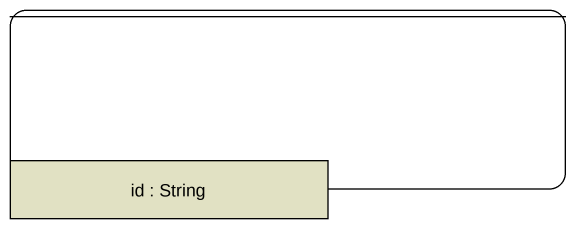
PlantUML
@startuml
hide empty description
state " " as state1 {
  state "id : String" as id <<object>> #E1E1C3
}
@enduml
